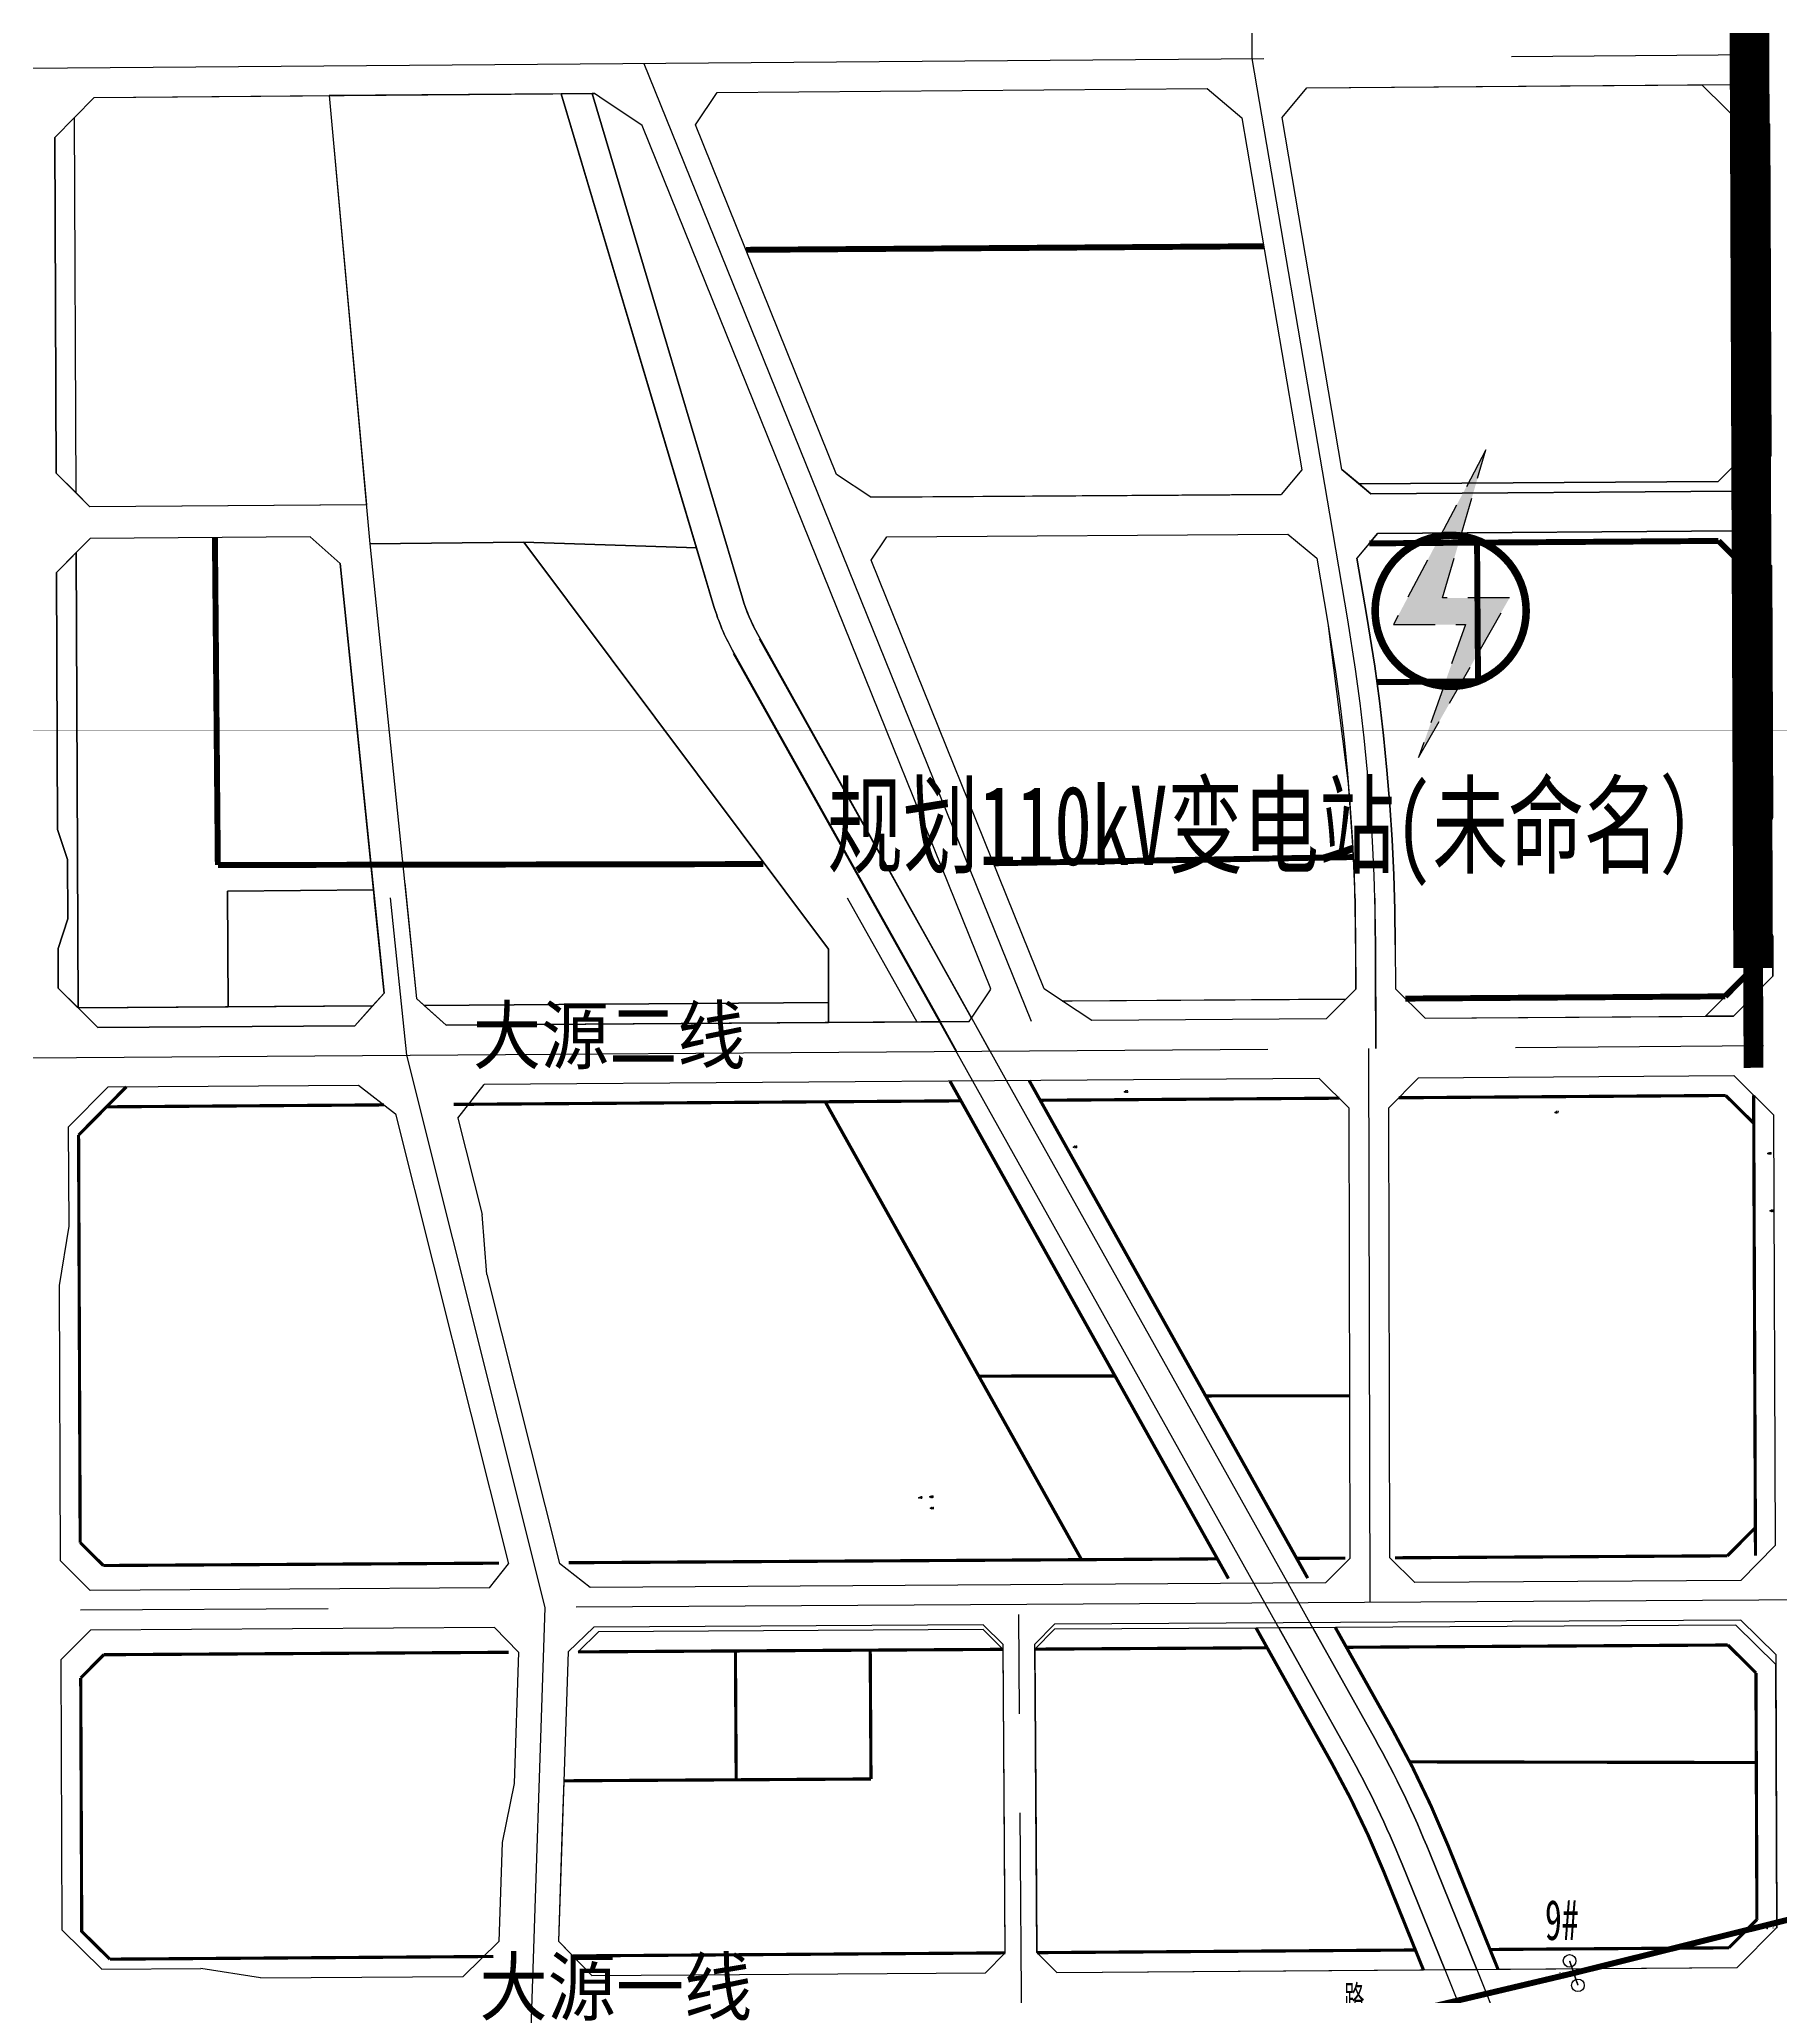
# Model space of a CAD drawing. Header units: inches. Extents: x 10610 to 28805, y 1423 to 10487.
# Drawn here: x 16483 to 17362, y 5409 to 6397 of the extents above; entities that cross this region are included whole.
import ezdxf

# ---------------------------------------------------------------- set-up
doc = ezdxf.new("R2010")
doc.units = ezdxf.units.IN
doc.header["$LTSCALE"] = 10
doc.header["$MEASUREMENT"] = 0
for name, pattern in [('CENTER', [2, 1.25, -0.25, 0.25, -0.25]), ('DASHED', [0.75, 0.5, -0.25]), ('DASHEDX2', [1.5, 1, -0.5]), ('HIDDENX2', [0.75, 0.5, -0.25])]:
    doc.linetypes.add(name, pattern=pattern)
for name, color, linetype in [('1名称', 7, 'Continuous'), ('1地块界线', 7, 'DASHEDX2'), ('1河流-岸线', 4, 'Continuous'), ('1道路中线', 7, 'CENTER'), ('1道路红线', 7, 'Continuous'), ('80m线', 7, 'DASHED'), ('B-C', 233, 'Continuous'), ('B-C2', 220, 'Continuous'), ('B-C53', 241, 'Continuous'), ('B-E1', 151, 'Continuous'), ('B-G12', 102, 'Continuous'), ('B-R2', 51, 'Continuous'), ('B-R21', 51, 'Continuous'), ('Error_Layer', 7, 'Continuous'), ('g规划电缆隧道', 1, 'Continuous'), ('ZDH', 1, 'Continuous'), ('粘贴', 7, 'Continuous'), ('锦能图框', 7, 'Continuous'), ('防护绿地', 5, 'Continuous')]:
    doc.layers.add(name, color=color, linetype=linetype)
doc.styles.add('GTF_XW', font='', dxfattribs={"width": 0.85})
doc.styles.add('HZ', font='rs.shx', dxfattribs={"width": 0.8, "bigfont": 'hztxt.shx'})
doc.styles.add('LY', font='simhei.ttf', dxfattribs={"height": 110})
doc.styles.get("Standard").update_dxf_attribs({"font": ''})
doc.styles.add('宋体', font='', dxfattribs={"width": 0.9})
doc.styles.get('GTF_XW').set_extended_font_data('SimSun')
doc.styles.get('Standard').set_extended_font_data('SimSun')
doc.styles.get('宋体').set_extended_font_data('SimSun')

# ---------------------------------------------------------------- blocks, each defined once
blk = doc.blocks.new('规划110')
at = {"linetype": 'HIDDENX2'}
blk.add_hatch(color=8, dxfattribs=at).paths.add_polyline_path([(4.227091767660255, 19.33197846131247), (-6.871658793535659, -1.657935183404391), (1.783887494735751, -1.657935183404391), (-3.841519912506243, -17.62183435089514), (7.066970484783582, 1.545551573154), (-0.9647208968597454, 1.545551573154)])
at = {"color": 8, "linetype": 'HIDDENX2'}
blk.add_lwpolyline([(4.227091767660255, 19.33197846131247), (-6.871658793535659, -1.657935183404391), (1.783887494735751, -1.657935183404391), (-3.841519912506243, -17.62183435089514), (7.066970484783582, 1.545551573154), (-0.9647208968597454, 1.545551573154)], close=True, dxfattribs=at)
at = {"color": 8, "const_width": 0.9071423109291816}
blk.add_lwpolyline([(6.421601556301908, -6.40732008564396, 102.191606915449), (6.165958904286995, -6.653695816494746, 0.009785539440899585)], format="xyb", close=True, dxfattribs=at)
blk = doc.blocks.new('275275')
at = {"const_width": 1}
blk.add_lwpolyline([(16382.71745382476, 6606.436627527411), (16399.03328044771, 6606.436627527411)], dxfattribs=at)
for centre in [(16382.71745382476, 6606.436627527411), (16399.03328044771, 6606.436627527411)]:
    blk.add_circle(centre, 3.987184048792175)
blk = doc.blocks.new('2742745745')
at = {"color": 8}
for p in [(17354.541, 5443.936, -3.664), (17354.541, 5443.936, -3.664), (17246.927, 5419.785, -5.437), (17246.927, 5419.785, -5.437), (17257.075, 5421.363, -5.133), (17257.075, 5421.363, -5.133)]:
    blk.add_point(p, dxfattribs=at)
for s, p in [('25', (17357.041, 5443.936)), ('Z9', (17259.575, 5421.363)), ('29', (17249.427, 5419.785))]:
    blk.add_text(s, height=2, dxfattribs=at).set_placement(p)

msp = doc.modelspace()

# ---------------------------------------------------------------- linework, layer by layer
at = {"const_width": 3, "elevation": 0.107}
msp.add_lwpolyline([(17988.233, 5596.725), (17790.58000000298, 5548.720000002189), (17676.087, 5521.525), (17480.969, 5477.111000000001), (17257.07500000001, 5421.363000000001), (17052.46400000006, 5372.95700000004), (16900.026, 5221.654), (16746.633, 5067.067), (16437.40100000006, 4758.197000000084), (16322.27599999797, 4641.811999994929), (16231.751, 4485.115), (16131.84399999799, 4531.609999994993), (15975.7, 4450.016), (15758.1649999965, 4415.894000005848), (15547.864, 4378.918999999998), (15337.136, 4342.613), (15124.992, 4305.480999999998), (14909.064, 4267.367), (14685.965, 4275.395)], dxfattribs=at)
at = {"layer": '1地块界线', "color": 8, "ltscale": 20, "const_width": 1.6, "flags": 128}
for points in [[(16526.93296286061, 5868.452906784974), (16502.86555951078, 5844.1196635336)], [(16942.3941336022, 5871.370111183547), (17082.88078753296, 5620.371829814138)], [(16982.34652363298, 5871.650641100996), (17122.85648903206, 5620.610710661586)], [(16516.97279641513, 5858.382723914837), (16656.90808913946, 5859.365294321412)], [(16947.96947623794, 5861.409012527814), (16692.05305882842, 5859.612068430243)], [(16879.47966475659, 5860.928104097903), (17008.77245570863, 5629.929162814776)], [(17138.73962214371, 5862.748525213822), (16987.92186626873, 5861.689542445262)], [(17168.73888282807, 5862.95908797256), (17333.67356113927, 5864.117196407778)], [(17347.84972518166, 5850.095928551751), (17333.67356113927, 5864.117196407778)], [(17347.79372290301, 5864.216404566437), (17348.71485761581, 5631.960486893065)], [(16503.68086779892, 5638.539001555657), (16502.86555951078, 5844.119663533598)], [(17025.66150663978, 5722.601762434355), (16956.94387423801, 5722.527886686091)], [(17144.11767759639, 5712.617159028577), (17071.40316517866, 5712.538986384575)], [(17334.55879624573, 5631.875948341893), (17348.65871343516, 5646.11674223323)], [(16515.3546804737, 5626.980670308708), (16503.68086779892, 5638.539001555657)], [(17077.30222970709, 5630.338672838976), (16750.02526978415, 5628.382979890375)], [(17166.82359211986, 5630.873621273044), (17334.55879624573, 5631.875948341893)], [(16714.87874873658, 5628.172956540742), (16515.3546804737, 5626.980670308708)], [(16515.56156532834, 5581.981103148511), (16503.95167312229, 5570.255214359545)], [(16719.82541473601, 5583.201712659272), (16515.56156532834, 5581.981103148511)], [(16969.23398631843, 5584.692091281929), (16754.82872176149, 5583.410880211864)], [(16834.57632366859, 5518.886263549663), (16834.18791327721, 5583.885103057518)], [(16902.57510961526, 5519.292600574485), (16902.18669922389, 5584.291440082339)], [(17102.40573992349, 5585.487879227209), (16985.23370933925, 5584.787700045523)], [(17334.76568504009, 5586.876381205174), (17142.3814414226, 5585.726760074655)], [(17348.94936278576, 5572.833015141354), (17334.76568504009, 5586.876381205175)], [(16503.95167312229, 5570.255214359547), (16504.4586893771, 5442.410644626215), (16518.63488898045, 5428.389251226384)], [(17348.94936278576, 5572.833015141355), (17349.44298011991, 5448.383360188595)], [(17174.33709785328, 5527.92671870206), (17349.12883916603, 5527.583847310731)], [(16902.57510961526, 5519.292600574483), (16747.64682709944, 5518.366803201759)], [(17335.33582587042, 5434.120406601824), (17349.44298011991, 5448.383360188594)], [(16752.1611101927, 5430.028009059944), (16970.30857778203, 5431.558847308122)], [(16986.30818384012, 5431.671123692441), (17177.17796789397, 5433.010542247604)], [(17214.8179630595, 5433.274678911198), (17335.33582587042, 5434.120406601822)], [(16518.63488898045, 5428.389251226384), (16712.15795367524, 5429.747289037286)]]:
    msp.add_lwpolyline(points, dxfattribs=at)
at = {"layer": '1地块界线', "color": 8, "ltscale": 20, "const_width": 1.6}
msp.add_lwpolyline([(17141.82403846299, 5630.724232660983), (17117.27793120619, 5630.577553686426)], dxfattribs=at)
at = {"layer": '1地块界线', "color": 8, "ltscale": 20, "const_width": 1.6, "flags": 128}
for points in [[(17096.82718209762, 5595.454722252048), (17134.86534310631, 5527.494437253445, -0.03161812095711173), (17161.21987163789, 5472.523464455167), (17181.20535628772, 5423.03855801163)], [(17136.80288359673, 5595.693603099496), (17165.4068077076, 5544.588849791131, -0.03161812095710967), (17193.67306369742, 5485.630345287278), (17218.84535145324, 5423.302694675224)]]:
    msp.add_lwpolyline(points, format="xyb", dxfattribs=at)
at = {"layer": '1河流-岸线', "color": 8, "lineweight": 5}
for p, q in [((16764.1897000736, 6309.309476591713), (16746.26094932009, 6369.451876357201)), ((16764.1897000736, 6309.309476591713), (16746.26094932009, 6369.451876357201)), ((16823.37919670292, 6110.756971895315), (16746.26094932009, 6369.451876357202)), ((16823.37919670292, 6110.756971895315), (16746.26094932009, 6369.451876357202)), ((16779.8420702524, 6309.309293595343), (16761.87617252471, 6369.576303725516)), ((16837.75407733762, 6115.042156458307), (16761.87617252472, 6369.57630372552)), ((16832.59255647563, 6088.964550148949), (16939.39281705098, 5898.146301758667))]:
    msp.add_line(p, q, dxfattribs=at)
at = {"layer": '1河流-岸线', "color": 8, "ltscale": 2}
for p, q in [((16823.37919670292, 6110.756971895315), (16746.26094932009, 6369.451876357202)), ((16837.75407733762, 6115.042156458307), (16761.87617252472, 6369.57630372552)), ((16832.59255647563, 6088.964550148949), (16939.39281705098, 5898.146301758667))]:
    msp.add_line(p, q, dxfattribs=at)
at = {"layer": '1河流-岸线', "color": 8, "lineweight": 5}
for points in [[(16819.23597430347, 6124.655505110737), (16819.23595750995, 6124.655561445254)], [(16819.23597430347, 6124.655505110737), (16819.23595750995, 6124.655561445254)], [(16834.92449338582, 6124.534059800289), (16834.92447659231, 6124.534116134791)], [(16834.92449338582, 6124.534059800289), (16834.92447659231, 6124.534116134791)]]:
    msp.add_lwpolyline(points, dxfattribs=at)
at = {"layer": '1河流-岸线', "color": 8}
for points in [[(16845.68184125031, 6096.290573906058), (16954.20554479392, 5901.453754131965)], [(16846.17629260864, 6094.46252669118), (16954.20554479392, 5901.453754131965)], [(16833.08709349381, 6087.136349889311), (16937.08309192358, 5901.333527024486)], [(16902.07342978211, 5963.882991923584), (16937.08309192358, 5901.333527024486)], [(16902.07342978211, 5963.882991923584), (16937.08309192358, 5901.333527024486)], [(16902.07342978211, 5963.882991923584), (16937.08309192358, 5901.333527024486)], [(16919.26317516118, 5963.882991923584), (16954.20554479392, 5901.453754131965)], [(16919.26317516118, 5963.882991923584), (16954.20554479392, 5901.453754131965)], [(16919.26317516118, 5963.882991923584), (16954.20554479392, 5901.453754131965)], [(16953.80910218242, 5871.450262588532), (17095.69705598916, 5617.948370728639)], [(16970.93155505276, 5871.570489696011), (17112.82949948878, 5618.050748234685)]]:
    msp.add_lwpolyline(points, dxfattribs=at)
at = {"layer": '1河流-岸线', "color": 8, "linetype": 'DASHEDX2', "ltscale": 6}
for points in [[(16937.08309192358, 5901.333527024488), (16945.44610395589, 5886.391882473568)], [(16937.08309192358, 5901.333527024488), (16953.80910218242, 5871.450262588532)], [(16937.08309192358, 5901.333527024488), (16953.80910218242, 5871.450262588532)], [(16939.39281705098, 5898.146301758667), (16945.73927850737, 5886.393941002292)], [(16954.20554479392, 5901.453754131965), (16962.56855771476, 5886.512107993568)], [(16954.20554479392, 5901.453754131965), (16962.56855771476, 5886.512107993568)], [(16954.20554479392, 5901.453754131965), (16970.93155505276, 5871.570489696011)], [(16954.20554479392, 5901.453754131965), (16970.93155505276, 5871.570489696011)], [(17095.69705598916, 5617.948370728636), (17106.8541716409, 5598.014684678956)], [(17112.82949948878, 5618.050748234686), (17123.98661514052, 5598.117062185005)], [(17191.95964062072, 5423.1140256298), (17204.04181473579, 5393.198050801345)], [(17208.09106712024, 5423.227227057055), (17220.17324178381, 5393.311250870459)]]:
    msp.add_lwpolyline(points, dxfattribs=at)
at = {"layer": '1河流-岸线', "color": 8}
for points in [[(17106.8541716409, 5598.014684678958), (17143.59147584954, 5532.378555121355, -0.03161812095711134), (17170.49221222633, 5476.268287550055), (17191.95964062072, 5423.1140256298)], [(17123.98661514052, 5598.117062185006), (17156.68067496438, 5539.704731923221, -0.03161812095711039), (17184.40072310898, 5481.885522192389), (17208.09106712024, 5423.227227057054)]]:
    msp.add_lwpolyline(points, format="xyb", dxfattribs=at)
at = {"layer": '1河流-岸线', "color": 8, "lineweight": 5}
for radius in [92.50000000000175, 107.5000000000017]:
    msp.add_arc((16926.39909730138, 6141.467720513462), radius, 196.5995823918143, 209.2355764310235, dxfattribs=at)
at = {"layer": '1河流-岸线', "color": 8, "ltscale": 2}
for radius in [92.50000000000175, 107.5000000000017]:
    msp.add_arc((16926.39909730138, 6141.467720513462), radius, 196.599582391797, 209.2355764309278, dxfattribs=at)
at = {"layer": '1道路中线', "color": 8, "ltscale": 50}
for p, q in [((16660.08940104355, 5963.882991923585), (16668.22318925943, 5884.445358362899)), ((17378.80361529166, 5609.639938230609), (16478.81663021847, 5604.26192995001))]:
    msp.add_line(p, q, dxfattribs=at)
at = {"layer": '1道路中线', "color": 8, "linetype": 'CENTER', "ltscale": 20}
msp.add_line((16979.56707926635, 5252.245816686973), (16977.07596097728, 5607.239353902967), dxfattribs=at)
at = {"layer": '1道路中线', "color": 8, "ltscale": 50}
for points in [[(17093.6053690398, 6886.05978264728), (17094.71909104659, 6387.22900319994), (17133.77052120493, 6157.49390005989), (17142.85875687894, 6104.02884765426), (17142.85875687894, 6104.028847654259), (17146.75256372933, 6079.243971312508), (17149.09395113844, 6061.948665816442), (17151.13313724193, 6044.615131634486), (17152.86950088396, 6027.248648729062), (17154.30251315135, 6009.854507099098), (17155.43173753467, 5992.438005168634), (17156.25683006124, 5975.004448172876), (17156.77753939989, 5957.559146542168), (17156.9937069375, 5940.1074142844), (17157.18482945377, 5887.87860854307)], [(15461.69036879341, 6374.21667444829), (16475.73106610305, 6382.29677171856), (17375.71082546957, 6389.46800657752), (17980.00693582439, 6393.68486250914), (18010.23157245457, 6393.89577390849), (18375.68035657058, 6396.445922497223)], [(16788.04756164917, 6384.785377619502), (16788.04756164917, 6384.785377619502), (16788.04756164917, 6384.785377619502), (16799.1625932564, 6357.249610057346), (16983.30194294705, 5901.65805755826), (16983.30194294705, 5901.65805755826), (16983.30194294705, 5901.65805755826), (16983.30194294705, 5901.65805755826)], [(17157.1848427609, 5887.87860863651), (17156.90777782851, 5963.593938022113)], [(17157.1848427609, 5887.87860863651), (17156.90777782851, 5963.593938022113)], [(17157.1848427609, 5887.87860863651), (17156.90777782851, 5963.593938022113)], [(17157.1848427609, 5887.87860863651), (17156.90777782851, 5963.593938022113)], [(17157.1848427609, 5887.87860863651), (17156.90777782851, 5963.593938022113)], [(15274.26663665703, 5874.65767525655), (16477.71077174975, 5883.10767307642), (17377.69400033168, 5889.42691640286)], [(16353.62162063399, 5882.236379573197), (16477.71077174975, 5883.10767307642), (17377.69400033168, 5889.42691640286)], [(16353.62162063399, 5882.236379573197), (16477.71077174975, 5883.10767307642), (17377.69400033168, 5889.42691640286)], [(16353.62162063399, 5882.236379573197), (16477.71077174975, 5883.10767307642), (17377.69400033168, 5889.42691640286)], [(16353.62162063399, 5882.236379573197), (16477.71077174975, 5883.10767307642), (17377.69400033168, 5889.42691640286)], [(16399.78104603098, 5882.560488547263), (16477.71077174975, 5883.10767307642), (17377.69400033168, 5889.42691640286)], [(17154.38049455615, 5608.298863946546), (17153.67627528227, 5887.853973186737)], [(16668.22318925943, 5884.445358362899), (16738.08509246727, 5605.811227839867)], [(16738.08509246727, 5605.811227839867), (16716.66083697428, 4969.747908921116), (16699.51538339211, 4460.717659845803)]]:
    msp.add_lwpolyline(points, dxfattribs=at)
at = {"layer": '1道路红线', "color": 8}
for p, q in [((16825.02, 6370.079), (17072.1362870589, 6372.048561024641)), ((17072.1362870589, 6372.048561024641), (17089.64950307521, 6357.38027301098)), ((17109.90895909408, 6357.541681011131), (17122.39471910571, 6372.449073025015)), ((17122.39471910571, 6372.449073025015), (17335.77148730443, 6374.149297026597)), ((17355.85007932313, 6354.308785008121), (17335.77148730443, 6374.149297026597)), ((16490.86947051755, 6347.416497001701), (16510.78955884286, 6367.575560851046)), ((16510.78955884286, 6367.575560851046), (16763.148, 6369.586)), ((17089.64950307521, 6357.38027301098), (17119.84649510333, 6179.734320845535)), ((17140.1092791222, 6179.876528845667), (17109.90895909408, 6357.541681011131)), ((17356.51542332375, 6186.558512851891), (17355.85007932313, 6354.308785008121)), ((16491.54147051818, 6177.985072843905), (16490.86947051755, 6347.416497001701)), ((17339.08527930751, 6168.935728835477), (17356.51542332375, 6186.558512851891)), ((16508.60842488108, 6161.104529214253), (16491.54147051818, 6177.985072843905)), ((17119.84649510333, 6179.734320845535), (17109.44163109364, 6167.323312833976)), ((17140.1092791222, 6179.876528845667), (17154.7037111358, 6167.641136834271)), ((17154.7037111358, 6167.641136834271), (17339.08527930751, 6168.935728835477)), ((16647.83720242356, 6162.082077929865), (16508.60842488108, 6161.104529214253)), ((16491.73974251836, 6127.985328797338), (16508.67200315035, 6145.104581238396)), ((16619.76414742511, 6145.884577909103), (16508.67200315035, 6145.104581238396)), ((16619.76414742511, 6145.884577909103), (16634.79144418345, 6132.412841070625)), ((17112.83734309681, 6147.346608815371), (17127.4317751104, 6135.111216803976)), ((17158.09942313896, 6147.664432815667), (17147.69443112927, 6135.253424804108)), ((17339.16451130759, 6148.93585681685), (17158.09942313896, 6147.664432815667)), ((17356.73353532395, 6131.558832800667), (17339.16451130759, 6148.93585681685)), ((17127.4317751104, 6135.111216803976), (17133.00015911558, 6102.353072773469)), ((17152.71727913394, 6105.70462477659), (17147.69443112927, 6135.253424804108)), ((16492.25443051884, 5998.21214467648), (16491.73974251836, 6127.985328797338)), ((16634.79144418345, 6132.412841070625), (16656.97189869576, 5915.790183706982)), ((17357.23836732442, 6004.285616682135), (17356.73353532395, 6131.558832800667)), ((16497.31388652355, 5983.232048662529), (16492.25443051884, 5998.21214467648)), ((17352.29782331982, 5989.265968668147), (17357.23836732442, 6004.285616682135)), ((17352.41686331993, 5959.266224640207), (17352.29782331982, 5989.265968668147)), ((16497.43279852366, 5953.232304634588), (16497.31388652355, 5983.232048662529)), ((17352.41686331993, 5959.266224640207), (17352.39854383102, 5963.882991923585)), ((17352.41686331993, 5959.266224640207), (17357.47631932464, 5944.286128626256)), ((17352.41686331993, 5959.266224640207), (17357.47631932464, 5944.286128626256)), ((16492.49238251906, 5938.212656620599), (16497.43279852366, 5953.232304634588)), ((16492.49238251906, 5938.212656620599), (16497.43279852366, 5953.232304634588)), ((16492.57161451914, 5918.212784601974), (16492.49238251906, 5938.212656620599)), ((16492.57161451914, 5918.212784601974), (16492.49238251906, 5938.212656620599)), ((17146.99375912861, 5940.07083262233), (17147.07529512869, 5917.808304601596)), ((17146.99375912861, 5940.07083262233), (17147.07529512869, 5917.808304601596)), ((17166.99363114724, 5940.144048622398), (17167.07491114732, 5917.948720601727)), ((17166.99363114724, 5940.144048622398), (17167.07491114732, 5917.948720601727)), ((17357.55555132472, 5924.286256607629), (17357.47631932464, 5944.286128626256)), ((17357.55555132472, 5924.286256607629), (17357.47631932464, 5944.286128626256)), ((16512.65046253784, 5898.353328583478), (16492.57161451914, 5918.212784601974)), ((16512.65046253784, 5898.353328583478), (16492.57161451914, 5918.212784601974)), ((17147.07529512869, 5917.808304601596), (17132.13052711477, 5902.703024587528)), ((17147.07529512869, 5917.808304601596), (17132.13052711477, 5902.703024587528)), ((17167.07491114732, 5917.948720601727), (17182.12937516134, 5903.054128587857)), ((17167.07491114732, 5917.948720601727), (17182.12937516134, 5903.054128587857)), ((17337.63542330616, 5904.145968588873), (17357.55555132472, 5924.286256607629)), ((17337.63542330616, 5904.145968588873), (17357.55555132472, 5924.286256607629)), ((16656.97189869576, 5915.790183706982), (16642.15523835466, 5899.262660016246)), ((16673.33522064825, 5913.058846134682), (16688.257202474, 5899.586739583813)), ((16642.15523835466, 5899.262660016246), (16512.65046253784, 5898.353328583478)), ((16734.12841815837, 5899.908459391901), (16688.36252395865, 5899.587109342208)), ((16952.12506813041, 5901.4391017444), (16734.12842979203, 5899.908420772413)), ((17132.13052711477, 5902.703024587528), (17014.008, 5901.874)), ((17182.12937516134, 5903.054128587857), (17337.63542330616, 5904.145968588873)), ((17182.12937516134, 5903.054128587857), (17337.63542330616, 5904.145968588873))]:
    msp.add_line(p, q, dxfattribs=at)
at = {"layer": '1道路红线', "color": 1}
msp.add_line((17358.91299970217, 5582.020623187397), (17359.45929532649, 5444.289840160598), dxfattribs=at)
at = {"layer": '1道路红线', "color": 8}
for points in [[(16902.43, 6165.87), (17109.44163109364, 6167.323312833976)], [(16910.48321999019, 6145.925839866931), (17112.83734309681, 6147.346608815371)], [(17166.99363114724, 5940.144048622398), (17166.77526314704, 5957.770288638814), (17166.24943914655, 5975.390000655225), (17165.41603114577, 5992.997936671622), (17164.27555114471, 6010.588592688006), (17162.82825514336, 6028.156592704367), (17161.07452714173, 6045.696816720701), (17159.01487913981, 6063.203632737008), (17156.65007913761, 6080.671920753275), (17152.71727913394, 6105.70462477659)], [(17133.00015911558, 6102.353072773469), (17136.85500711917, 6077.815984750616), (17139.17295912133, 6060.693680734668), (17141.19177512321, 6043.533488718687), (17142.91081512481, 6026.340656702676), (17144.32943912613, 6009.120432686639), (17145.44739112717, 5991.87806467058), (17146.26428712793, 5974.618928654505), (17146.77974312842, 5957.348016638422), (17146.99375912861, 5940.07083262233)], [(16656.97189869576, 5915.790183706982), (16651.63417531164, 5967.920396958356)], [(16667.3727429558, 5971.290644833533), (16673.33522064825, 5913.058846134682)], [(16497.39058167918, 5963.882991923585), (16497.43279852366, 5953.232304634595)], [(16497.39058167918, 5963.882991923585), (16497.43279852366, 5953.232304634595)], [(16656.97189869576, 5915.790183706982), (16652.04757379826, 5963.882991923585)], [(16656.97189869576, 5915.790183706982), (16652.04757379826, 5963.882991923585)], [(16668.13122828883, 5963.882991923585), (16673.33522064825, 5913.058846134682)], [(16668.13122828883, 5963.882991923585), (16673.33522064825, 5913.058846134682)], [(17146.58470466023, 5963.882991923585), (17146.77974312842, 5957.348016638422), (17146.99375912861, 5940.07083262233)], [(17146.58470466023, 5963.882991923585), (17146.77974312842, 5957.348016638422), (17146.99375912861, 5940.07083262233)], [(17147.07525417895, 5917.808294106381), (17146.90784478014, 5963.557345289883)], [(17147.07525417895, 5917.808294106381), (17146.90784478014, 5963.557345289883)], [(17352.41686331993, 5959.266224640207), (17352.39854383102, 5963.882991923585)], [(17352.41686331993, 5959.266224640207), (17352.39854383102, 5963.882991923585)], [(17352.41686331993, 5959.266224640207), (17352.39854383102, 5963.882991923585)], [(17352.41686331993, 5959.266224640207), (17352.39854383102, 5963.882991923585)], [(17352.41686331993, 5959.266224640207), (17357.47631932464, 5944.286128626256)], [(17352.41686331993, 5959.266224640207), (17357.47631932464, 5944.286128626256)], [(17352.41686331993, 5959.266224640207), (17357.47631932464, 5944.286128626256)], [(17352.41686331993, 5959.266224640207), (17357.47631932464, 5944.286128626256)], [(16492.49238251906, 5938.212656620599), (16497.43279852366, 5953.232304634588)], [(16492.49238251906, 5938.212656620599), (16497.43279852366, 5953.232304634588)], [(16492.49238251906, 5938.212656620599), (16497.43279852366, 5953.232304634588)], [(16492.57161451914, 5918.212784601974), (16492.49238251906, 5938.212656620599)], [(16492.57161451914, 5918.212784601974), (16492.49238251906, 5938.212656620599)], [(16492.57161451914, 5918.212784601974), (16492.49238251906, 5938.212656620599)], [(17146.99375912861, 5940.07083262233), (17147.07529512869, 5917.808304601596)], [(17166.99363114724, 5940.144048622398), (17167.07491114732, 5917.948720601727)], [(17357.55555132472, 5924.286256607629), (17357.47631932464, 5944.286128626256)], [(17357.55555132472, 5924.286256607629), (17357.47631932464, 5944.286128626256)], [(17357.55555132472, 5924.286256607629), (17357.47631932464, 5944.286128626256)], [(17357.55555132472, 5924.286256607629), (17357.47631932464, 5944.286128626256)], [(16512.65046253784, 5898.353328583478), (16492.57161451914, 5918.212784601974)], [(16512.65046253784, 5898.353328583478), (16492.57161451914, 5918.212784601974)], [(16512.65046253784, 5898.353328583478), (16492.57161451914, 5918.212784601974)], [(17147.07525417895, 5917.808294106382), (17132.13051303569, 5902.70307304917)], [(17147.07525417895, 5917.808294106382), (17132.13051303569, 5902.70307304917)], [(17147.07529512869, 5917.808304601596), (17132.13052711477, 5902.703024587528)], [(17182.12939363132, 5903.054128717538), (17167.07487424931, 5917.948712795688)], [(17182.12939363132, 5903.054128717538), (17167.07487424931, 5917.948712795688)], [(17167.07491114732, 5917.948720601727), (17182.12937516134, 5903.054128587857)], [(17337.63542330616, 5904.145968588873), (17357.55555132472, 5924.286256607629)], [(17337.63542330616, 5904.145968588873), (17357.55555132472, 5924.286256607629)], [(17337.63542330616, 5904.145968588873), (17357.55555132472, 5924.286256607629)], [(17337.63542330616, 5904.145968588873), (17357.55555132472, 5924.286256607629)], [(16673.33522064825, 5913.058846134682), (16688.25760887539, 5899.586372669892)], [(16673.33522064825, 5913.058846134682), (16688.25760887539, 5899.586372669892)], [(16673.33522064825, 5913.058846134682), (16688.25760887539, 5899.586372669892)], [(16642.15523835466, 5899.262660016246), (16512.65046253784, 5898.353328583478)], [(16642.15523835466, 5899.262660016246), (16512.65046253784, 5898.353328583478)], [(16642.15523835466, 5899.262660016246), (16512.65046253784, 5898.353328583478)], [(17182.12937516134, 5903.054128587857), (17337.63542330616, 5904.145968588873)], [(17182.12939363132, 5903.054128717538), (17337.63542330616, 5904.145968588873)], [(17182.12939363132, 5903.054128717538), (17337.63542330616, 5904.145968588873)], [(17182.12939363132, 5903.054128717538), (17337.63542330616, 5904.145968588873)], [(16517.76933655157, 5868.388563417031), (16497.8491465441, 5848.248292051035)], [(16517.76933655157, 5868.388563417031), (16644.11371659733, 5869.275703797796), (16662.76137522243, 5854.831389929177), (16719.67383462964, 5627.844249374491)], [(16694.24363518745, 5852.623237540801), (16707.48717068858, 5869.720687185046)], [(17128.71457640267, 5872.678379810219), (16707.48717068858, 5869.720687185046)], [(17143.75199259503, 5857.783748887548), (17128.71457640267, 5872.678379810219)], [(17178.71354679043, 5873.029372773006), (17163.75170250099, 5857.92409868025)], [(17178.71354679043, 5873.029372773007), (17337.75435612704, 5874.146096707127)], [(17357.83318315693, 5854.286682913389), (17337.75435612704, 5874.146096707127)], [(17144.3239342801, 5630.739096493292), (17143.75199259503, 5857.78374888755)], [(17164.32369667895, 5630.858608096875), (17163.75170250099, 5857.924098680248)], [(16498.04743899747, 5798.24868525155), (16497.8491465441, 5848.248292051034)], [(16694.24363518745, 5852.623237540804), (16706.40372979912, 5804.124453029894)], [(17357.83318315693, 5854.286682913391), (17358.69486914867, 5637.020231028117)], [(16493.16645378954, 5768.229091926523), (16498.04743899747, 5798.24868525155)], [(16708.84990811503, 5773.809172862184), (16706.40372979912, 5804.124453029894)], [(16493.71722613827, 5629.351386771701), (16493.16645378954, 5768.229091926523)], [(16708.84990811503, 5773.809172862187), (16745.40911792625, 5627.998034450233)], [(17131.85564574397, 5618.164441847822), (17144.3239342801, 5630.73909649329)], [(17176.85496179969, 5618.433342063473), (17164.32369667896, 5630.858608096875)], [(17341.26458662645, 5619.415796630474), (17358.69486914867, 5637.020231028115)], [(16508.77644606839, 5614.441137899095), (16493.71722613827, 5629.3513867717)], [(16710.21408145412, 5615.64485894073), (16719.67383462964, 5627.84424937449)], [(16760.9489184076, 5615.948032628544), (16745.40911792625, 5627.998034450237)], [(16710.21408145412, 5615.644858940729), (16508.77644606839, 5614.441137899095)], [(17131.85564574397, 5618.164441847822), (16760.94891840759, 5615.948032628547)], [(17341.26458662645, 5619.415796630475), (17176.85496179969, 5618.433342063473)], [(16508.85576320991, 5594.441254789785), (16493.9155187518, 5579.3517395827)], [(16712.73880939305, 5595.65958875331), (16508.85576320991, 5594.441254789784)], [(16712.73880939305, 5595.65958875331), (16724.81779256575, 5583.24136775909)], [(16762.75757623613, 5595.958483455932), (16749.83700575197, 5583.390873849646)], [(16959.14644993815, 5597.132034858902), (16762.75757623614, 5595.958483455934)], [(16959.14644993815, 5597.132034858904), (16969.21644329686, 5587.192036511511)], [(16995.14581588446, 5597.347154512149), (16985.21616631767, 5587.287645275102)], [(17341.34390065703, 5599.415913502574), (16995.14581588446, 5597.34715451215)], [(17341.34390065703, 5599.415913502574), (17358.91299970216, 5582.020623187399)], [(16724.81779256575, 5583.24136775909), (16722.58791088221, 5517.038556422302)], [(16749.83700575197, 5583.390873849649), (16744.92177495802, 5437.46290855473)], [(16970.30857778203, 5431.558847308119), (16969.21644329685, 5587.192036511514)], [(16986.30818384012, 5431.671123692439), (16985.21616631767, 5587.287645275103)], [(16493.9155187518, 5579.3517395827), (16494.45540152805, 5443.219849172166)], [(16722.58791088221, 5517.038556422302), (16716.58083998835, 5487.223877163988)], [(16716.58083998835, 5487.223877163988), (16714.89766536542, 5437.252215962974)], [(16514.53422608199, 5423.36035193277), (16494.45540152805, 5443.219849172164)], [(16714.89766536542, 5437.252215962975), (16696.80898512138, 5419.639332247271)], [(16744.92177495802, 5437.462908554733), (16761.83223296601, 5420.095629429729)], [(16514.53422608199, 5423.36035193277), (16564.53299501339, 5423.711215633769)], [(16594.56734274245, 5418.921856961201), (16564.53299501347, 5423.711215633757)], [(16970.30857778204, 5431.558847308122), (16960.3789958917, 5421.488920775702)], [(16986.30818384012, 5431.671123692441), (16996.37810952236, 5421.741542640421)], [(16594.56734274234, 5418.921856961219), (16696.80898512138, 5419.639332247271)], [(16761.83223296601, 5420.095629429729), (16960.3789958917, 5421.488920775702)]]:
    msp.add_lwpolyline(points, dxfattribs=at)
at = {"layer": '1道路红线', "color": 1}
for points in [[(17339.53906435619, 5424.14962274336), (17359.4592524058, 5444.28980924494)], [(16996.37810952236, 5421.741542640422), (17339.53909786243, 5424.14965661964)]]:
    msp.add_lwpolyline(points, dxfattribs=at)
at = {"layer": '80m线', "color": 8, "ltscale": 150, "const_width": 3, "flags": 128}
for points in [[(16839.49637816596, 6290.724001118185), (17100.67021986815, 6292.54647345886)], [(16571.64933980592, 6145.546755734551), (16573.11515259791, 5980.364736094381)], [(17330.06401133166, 6143.87183059557), (17153.88265587798, 6142.634699759636)], [(17157.73460892586, 6072.660723744734), (17208.77278712376, 6073.018661826144), (17208.28132162589, 6143.016936531056)], [(17346.75007923788, 6127.368113458412), (17330.06401133166, 6143.871830595571)], [(17347.5393704407, 5928.379876295749), (17346.75007923788, 6127.368113458412)], [(17145.97296193443, 5984.380095040202), (16964.4182448906, 5981.25)], [(16848.32644729812, 5980.849756010394), (16573.11515259791, 5980.364736094381)], [(17333.43211226625, 5914.116702759738), (17347.5393704407, 5928.37987629575)], [(17172.09299066218, 5912.983907548248), (17333.43211226625, 5914.116702759738)]]:
    msp.add_lwpolyline(points, dxfattribs=at)
at = {"layer": 'B-C', "color": 8}
msp.add_lwpolyline([(16969.91070514022, 5488.257165128065), (16969.23398631843, 5584.692091281931), (16902.18669922389, 5584.291440082339), (16902.57510961526, 5519.292600574485), (16747.64682709944, 5518.366803201759), (16746.69904849045, 5490.228266120305), (16744.92177495803, 5437.462908554727), (16752.16111019271, 5430.028009059946), (16970.30857778204, 5431.558847308123)], close=True, dxfattribs=at)
for points in [[(17161.21987163792, 5472.523464455107, 0.03161812095714515), (17134.86534310631, 5527.494437253445), (17102.40573992349, 5585.487879227209), (16985.23370933925, 5584.787700045524), (16985.91209065264, 5488.115862709841), (16986.30818384011, 5431.671123692441), (17177.17796789397, 5433.010542247603)], [(17349.12883916603, 5527.583847310731), (17174.33709785328, 5527.92671870206, -0.02247830296203559), (17193.67306369742, 5485.630345287278), (17214.8179630595, 5433.274678911198), (17335.33582587043, 5434.120406601823), (17349.44298011991, 5448.383360188596)]]:
    msp.add_lwpolyline(points, format="xyb", close=True, dxfattribs=at)
at = {"layer": 'B-C2', "color": 8}
msp.add_lwpolyline([(17122.39471910569, 6372.449101159378), (17321.65795129129, 6374.036813160856), (17345.86671931382, 6350.115277138568), (17346.49903931441, 6190.651980990064), (17329.90191929897, 6173.871436974427), (17148.7890871303, 6172.599756973243), (17140.10927912219, 6179.876556980031), (17109.90895909407, 6357.541709145487)], close=True, dxfattribs=at)
at = {"layer": 'B-C53', "color": 8}
msp.add_lwpolyline([(17348.94936278576, 5572.833015141357), (17334.76568504009, 5586.876381205176), (17142.3814414226, 5585.726760074655), (17165.4068077076, 5544.588849791131, -0.009133326741547734), (17174.33709785328, 5527.92671870206), (17349.12883916603, 5527.583847310731)], format="xyb", close=True, dxfattribs=at)
at = {"layer": 'B-E1', "color": 8}
for points in [[(16761.87617252472, 6369.57630372552), (16746.2610708852, 6369.451468564308), (16814.52755622826, 6140.45), (16823.3791967029, 6110.756971895378, 0.05519086057085838), (16832.59255648536, 6088.964550131728), (16937.60690489448, 5901.337161290718), (16952.12506813041, 5901.4391017444), (16953.26527390321, 5903.141858979947), (16845.49666130127, 6096.623034660526, -0.05519086057167791), (16837.75406655378, 6115.042192632942)], [(17156.68067496438, 5539.704731923221), (17125.38125459699, 5595.625351428796), (17108.24881109737, 5595.522973922747), (17143.59147584954, 5532.378555121355, -0.03161812095711134), (17170.49221222633, 5476.268287550055), (17191.95964062072, 5423.1140256298), (17208.09106712023, 5423.227227057055), (17184.40072310898, 5481.885522192387, 0.0316181209571112)]]:
    msp.add_lwpolyline(points, format="xyb", close=True, dxfattribs=at)
at = {"layer": 'B-G12', "color": 8}
for points in [[(17321.65795129129, 6374.036813160856), (17335.77148730443, 6374.14932516095), (17355.85007932312, 6354.308813142474), (17356.51542332374, 6186.558540986254), (17339.08527930752, 6168.935756969833), (17154.70371113579, 6167.641164968634), (17148.7890871303, 6172.599756973243), (17329.90191929897, 6173.871436974427), (17346.49903931441, 6190.651980990064), (17345.86671931382, 6350.115277138568)], [(16814.52755622826, 6140.45), (16746.2610708852, 6369.451468564308), (16629.25104701381, 6368.519296326546), (16649.84985821223, 6142.425724852937), (16727.45799325045, 6143.251580889048)], [(16500.82957143926, 6357.496086366343), (16490.86947051755, 6347.416497001702), (16491.54147051818, 6177.985072843903), (16501.58093284039, 6168.05526473961)], [(17339.16451130759, 6148.935884951206), (17356.73353532395, 6131.558860935023), (17357.23836732442, 6004.285644816497), (17352.29782331981, 5989.265996802511), (17352.41686331994, 5959.266124774571), (17357.47631932465, 5944.286156760616), (17357.55555132472, 5924.286284741989), (17337.63542330616, 5904.145996723237), (17323.47196729296, 5904.046540723139), (17347.53929531538, 5928.379724745799), (17347.39708731526, 5964.216012779172), (17347.15913531503, 6024.215884835052), (17346.75004731466, 6127.368140931125), (17330.06409529912, 6143.871820946486), (17153.88271913504, 6142.634700945346), (17158.09942313896, 6147.664460950022)], [(16492.57161451913, 5918.212784601972), (16502.61101279939, 5908.28308204069), (16501.69988242493, 6138.055463737661), (16491.73974251837, 6127.985328797339), (16492.25443051884, 5998.212144676487), (16497.31388652355, 5983.232048662527), (16497.43279852366, 5953.232304634595), (16492.49238251906, 5938.2126566206)], [(16651.17708958243, 5909.326254407189), (16502.61101279939, 5908.283082040688), (16512.65046253784, 5898.353328583478), (16642.15523835466, 5899.262660016246)], [(16881.1426291927, 5910.940939336399), (16677.26665151173, 5909.509407721692), (16688.25760887539, 5899.586372669894), (16734.12841815837, 5899.908459391901), (16881.2128429708, 5900.941228182928)], [(16999.229, 5911.77), (17004.07341968367, 5911.804010800005), (17141.0940246436, 5912.765979559147), (17142.094, 5912.773), (17132.13052711477, 5902.703024587528), (17014.008, 5901.874)], [(16959.16399292166, 5594.632095054542), (16765.17330668865, 5593.472874383331), (16754.82872176149, 5583.410880211865), (16969.23398631844, 5584.692091281931)], [(17096.82718209762, 5595.454722252049), (16995.16335886797, 5594.847214707789), (16985.23370930118, 5584.787705470745), (17102.40573992349, 5585.487879227208)], [(17358.93283153844, 5577.020666721211), (17338.85387834831, 5596.90098936274), (17136.80288359674, 5595.693603099495), (17142.3814414226, 5585.726760074655), (17334.76568504009, 5586.876381205175), (17348.94936278576, 5572.833015141354), (17349.44298011991, 5448.383360188598), (17335.33582587042, 5434.120406601823), (17214.8179630595, 5433.274678911199), (17218.84535145324, 5423.302694675223), (17339.53909786243, 5424.14965661964), (17359.45929527719, 5444.289852589798)], [(17177.17796789397, 5433.010542247604), (16986.30818384012, 5431.67112369244), (16996.37810952237, 5421.741542640422), (17181.20535628772, 5423.03855801163)], [(16970.30857778204, 5431.558847308122), (16752.1611101927, 5430.028009059945), (16761.83223296601, 5420.095629429729), (16960.3789958917, 5421.488920775702)]]:
    msp.add_lwpolyline(points, close=True, dxfattribs=at)
for points in [[(16787.57131299824, 6352.570697579346), (16787.197, 6353.497999999999), (16765.80619458759, 6367.807754146739), (16763.148, 6369.585999999999), (16761.87630215138, 6369.575868889946), (16834.92447659229, 6124.534116134784), (16837.75406655397, 6115.042192632284, 0.05415925929966371), (16845.49666130127, 6096.623034660526), (16953.26527390321, 5903.141858979947), (16962.51760654574, 5916.959081036411), (16963.074, 5917.790000000001), (16962.69968700176, 5918.717302420653)], [(16832.59255647557, 6088.964550149056, -0.05519086052327055), (16823.37919670301, 6110.756971895001), (16819.23597430356, 6124.655505110763), (16814.52755622825, 6140.450000000001), (16727.47515478585, 6143.251028693448), (16727.43345422409, 6143.250585337541), (16881.1426291927, 5937.942318800016), (16881.14262919271, 5910.940939336318), (16881.21284297079, 5900.941228182927), (16937.60688050823, 5901.337204861241)], [(17170.49221222633, 5476.268287550055, 0.03161812095711134), (17143.59147584954, 5532.378555121355), (17108.24881109737, 5595.522973922747), (17096.82718209762, 5595.454722252048), (17134.86534310631, 5527.494437253445, -0.03161812095714515), (17161.21987163792, 5472.523464455107), (17181.20535628772, 5423.038558011631), (17191.95964062072, 5423.114025629799)], [(17193.67306369742, 5485.630345287278, 0.03161812095710967), (17165.4068077076, 5544.588849791131), (17136.80288359673, 5595.693603099495), (17125.38125459699, 5595.625351428796), (17156.68067496438, 5539.704731923221, -0.0316181209571112), (17184.40072310898, 5481.885522192387), (17208.09106712023, 5423.227227057054), (17218.84535145324, 5423.302694675223)]]:
    msp.add_lwpolyline(points, format="xyb", close=True, dxfattribs=at)
at = {"layer": 'B-R2', "color": 8}
msp.add_lwpolyline([(16648.05881147134, 6162.084358863855), (16508.60842488108, 6161.104529214253), (16501.58093284039, 6168.055264739614), (16500.8295146802, 6357.496028926374), (16510.78955884286, 6367.575560851046), (16629.25104701381, 6368.519296326546)], close=True, dxfattribs=at)
at = {"layer": 'B-R21', "color": 8}
for points in [[(16902.43, 6165.87), (16885.251, 6177.373), (16814.071, 6353.712), (16825.02, 6370.079), (17072.1362870589, 6372.048561024641), (17089.64950307521, 6357.38027301098), (17119.84649510333, 6179.734320845535), (17109.442, 6167.323), (16908.69664191781, 6165.913985038097)], [(16651.63417531164, 5967.920396958356), (16634.79144418345, 6132.412841070625), (16619.76414742511, 6145.884577909104), (16508.67200315035, 6145.104581238396), (16501.69988242493, 6138.055463737655), (16502.61117305807, 5908.283083165963), (16578.34707658972, 5908.81487079492), (16577.93764790504, 5967.124710432082)], [(16881.14262919271, 5910.940939336399), (16881.14262919271, 5937.942318800015), (16727.43345422409, 6143.250585337541), (16649.84985821223, 6142.425724852937), (16673.33522064825, 5913.058846134682), (16677.26665151173, 5909.509407721692)], [(16902.66, 6134.247), (16910.48321999019, 6145.925839866931), (17112.83734309681, 6147.346608815371), (17127.432, 6135.111), (17133, 6102.356), (17143.34, 6021.501), (17145.67266861447, 5987.704438186046), (17146.49396866413, 5968.113501268705), (17146.99375912861, 5940.07083262233), (17147.07529512869, 5917.808304601596), (17142.094, 5912.773), (16999.229, 5911.77), (16989.958, 5917.979)], [(16651.17708958242, 5909.326254407189), (16656.97189869576, 5915.790183706988), (16651.63417531164, 5967.920396958356), (16577.93764790504, 5967.124710432082), (16578.34707658972, 5908.814870794921)]]:
    msp.add_lwpolyline(points, close=True, dxfattribs=at)
at = {"layer": 'Error_Layer', "color": 8}
for points in [[(16902.43, 6165.87), (16885.251, 6177.373), (16814.071, 6353.712), (16825.02, 6370.079), (17072.1362870589, 6372.048561024641), (17089.64950307521, 6357.38027301098), (17119.84649510333, 6179.734320845535), (17109.442, 6167.323), (16908.69664191781, 6165.913985038097)], [(17122.39471910569, 6372.449101159378), (17321.65795129129, 6374.036813160856), (17345.86671931382, 6350.115277138568), (17346.49903931441, 6190.651980990064), (17329.90191929897, 6173.871436974427), (17148.7890871303, 6172.599756973243), (17140.10927912219, 6179.876556980031), (17109.90895909407, 6357.541709145487)], [(17321.65795129129, 6374.036813160856), (17335.77148730443, 6374.14932516095), (17355.85007932312, 6354.308813142474), (17356.51542332374, 6186.558540986254), (17339.08527930752, 6168.935756969833), (17154.70371113579, 6167.641164968634), (17148.7890871303, 6172.599756973243), (17329.90191929897, 6173.871436974427), (17346.49903931441, 6190.651980990064), (17345.86671931382, 6350.115277138568)], [(16648.05881147134, 6162.084358863855), (16508.60842488108, 6161.104529214253), (16501.58093284039, 6168.055264739614), (16500.8295146802, 6357.496028926374), (16510.78955884286, 6367.575560851046), (16629.25104701381, 6368.519296326546)], [(16814.52755622826, 6140.45), (16746.2610708852, 6369.451468564308), (16629.25104701381, 6368.519296326546), (16649.84985821223, 6142.425724852937), (16727.45799325045, 6143.251580889048)], [(16500.82957143926, 6357.496086366343), (16490.86947051755, 6347.416497001702), (16491.54147051818, 6177.985072843903), (16501.58093284039, 6168.05526473961)], [(16651.63417531164, 5967.920396958356), (16634.79144418345, 6132.412841070625), (16619.76414742511, 6145.884577909104), (16508.67200315035, 6145.104581238396), (16501.69988242493, 6138.055463737655), (16502.61117305807, 5908.283083165963), (16578.34707658972, 5908.81487079492), (16577.93764790504, 5967.124710432082)], [(16881.14262919271, 5910.940939336399), (16881.14262919271, 5937.942318800015), (16727.43345422409, 6143.250585337541), (16649.84985821223, 6142.425724852937), (16673.33522064825, 5913.058846134682), (16677.26665151173, 5909.509407721692)], [(16902.66, 6134.247), (16910.48321999019, 6145.925839866931), (17112.83734309681, 6147.346608815371), (17127.432, 6135.111), (17133, 6102.356), (17143.34, 6021.501), (17145.67266861447, 5987.704438186046), (17146.49396866413, 5968.113501268705), (17146.99375912861, 5940.07083262233), (17147.07529512869, 5917.808304601596), (17142.094, 5912.773), (16999.229, 5911.77), (16989.958, 5917.979)], [(17346.75004731467, 6127.36814093113), (17330.06409529913, 6143.871820946486), (17153.88265650334, 6142.634700505554), (17147.69443112928, 6135.253424804112), (17152.71727913388, 6105.704624776679), (17156.65007913756, 6080.671920753609), (17159.01487913978, 6063.203632737236), (17161.07452714169, 6045.696816720779), (17162.82825514333, 6028.15659270479), (17164.27555114471, 6010.588592688267), (17165.41603114578, 5992.997936671576), (17166.24943914654, 5975.390000655363), (17166.77526314704, 5957.77028863873), (17166.99363114724, 5940.144048622527), (17167.07491114732, 5917.948720601727), (17182.12937516134, 5903.054128587857), (17323.47195068296, 5904.046523929659), (17347.53929531538, 5928.379724745798), (17347.39708731526, 5964.216012779172), (17347.15913531503, 6024.215884835052)], [(17339.16451130759, 6148.935884951206), (17356.73353532395, 6131.558860935023), (17357.23836732442, 6004.285644816497), (17352.29782331981, 5989.265996802511), (17352.41686331994, 5959.266124774571), (17357.47631932465, 5944.286156760616), (17357.55555132472, 5924.286284741989), (17337.63542330616, 5904.145996723237), (17323.47196729296, 5904.046540723139), (17347.53929531538, 5928.379724745799), (17347.39708731526, 5964.216012779172), (17347.15913531503, 6024.215884835052), (17346.75004731466, 6127.368140931125), (17330.06409529912, 6143.871820946486), (17153.88271913504, 6142.634700945346), (17158.09942313896, 6147.664460950022)], [(16492.57161451913, 5918.212784601972), (16502.61101279939, 5908.28308204069), (16501.69988242493, 6138.055463737661), (16491.73974251837, 6127.985328797339), (16492.25443051884, 5998.212144676487), (16497.31388652355, 5983.232048662527), (16497.43279852366, 5953.232304634595), (16492.49238251906, 5938.2126566206)], [(16651.17708958242, 5909.326254407189), (16656.97189869576, 5915.790183706988), (16651.63417531164, 5967.920396958356), (16577.93764790504, 5967.124710432082), (16578.34707658972, 5908.814870794921)], [(16651.17708958243, 5909.326254407189), (16502.61101279939, 5908.283082040688), (16512.65046253784, 5898.353328583478), (16642.15523835466, 5899.262660016246)], [(16881.1426291927, 5910.940939336399), (16677.26665151173, 5909.509407721692), (16688.25760887539, 5899.586372669894), (16734.12841815837, 5899.908459391901), (16881.2128429708, 5900.941228182928)], [(16999.229, 5911.77), (17004.07341968367, 5911.804010800005), (17141.0940246436, 5912.765979559147), (17142.094, 5912.773), (17132.13052711477, 5902.703024587528), (17014.008, 5901.874)]]:
    msp.add_lwpolyline(points, close=True, dxfattribs=at)
for points in [[(16761.87617252472, 6369.57630372552), (16746.2610708852, 6369.451468564308), (16814.52755622826, 6140.45), (16823.3791967029, 6110.756971895378, 0.05519086057085838), (16832.59255648536, 6088.964550131728), (16937.60690489448, 5901.337161290718), (16952.12506813041, 5901.4391017444), (16953.26527390321, 5903.141858979947), (16845.49666130127, 6096.623034660526, -0.05519086057167791), (16837.75406655378, 6115.042192632942)], [(16787.57131299824, 6352.570697579346), (16787.197, 6353.497999999999), (16765.80619458759, 6367.807754146739), (16763.148, 6369.585999999999), (16761.87630215138, 6369.575868889946), (16834.92447659229, 6124.534116134784), (16837.75406655397, 6115.042192632284, 0.05415925929966371), (16845.49666130127, 6096.623034660526), (16953.26527390321, 5903.141858979947), (16962.51760654574, 5916.959081036411), (16963.074, 5917.790000000001), (16962.69968700176, 5918.717302420653)], [(16832.59255647557, 6088.964550149056, -0.05519086052327055), (16823.37919670301, 6110.756971895001), (16819.23597430356, 6124.655505110763), (16814.52755622825, 6140.450000000001), (16727.47515478585, 6143.251028693448), (16727.43345422409, 6143.250585337541), (16881.1426291927, 5937.942318800016), (16881.14262919271, 5910.940939336318), (16881.21284297079, 5900.941228182927), (16937.60688050823, 5901.337204861241)]]:
    msp.add_lwpolyline(points, format="xyb", close=True, dxfattribs=at)
at = {"layer": 'g规划电缆隧道', "color": 8}
for points, const_width in [([(17347.5393704407, 5928.37987629575), (17346.75007925421, 6127.368109340475), (17345.86671931382, 6350.115277138568), (17342.2338068711, 7266.819336195796)], 20), ([(17347.5393704407, 5928.37987629575), (17347.73893055235, 5878.060654139827)], 10)]:
    msp.add_lwpolyline(points, dxfattribs=dict(at, const_width=const_width))
at = {"layer": 'ZDH', "color": 8, "linetype": 'Continuous'}
for p in [(17030.4726, 5865.983, 485.2523), (17247.7238, 5855.5362, 485.7182), (17004.7963, 5838.0777, 484.4251), (17355.0021, 5834.7949, 488.6678), (17356.2056, 5805.855, 487.2689), (16926.6816, 5661.1588, 483.18), (16932.2755, 5661.5496, 483.1901), (16932.6547, 5655.8535, 483.1764)]:
    msp.add_point(p, dxfattribs=at)
at = {"layer": '锦能图框', "color": 0, "const_width": 0.1}
msp.add_lwpolyline([(13834.8168434771, 6048.080903725699), (18880.8168434771, 6048.080903725699), (18880.8168434771, 3998.08090372571), (13834.8168434771, 3998.080905644535)], close=True, dxfattribs=at)
at = {"layer": '防护绿地', "color": 8}
msp.add_lwpolyline([(16890.6135995294, 5963.882991923585), (16925.66812334336, 5901.253375619502)], dxfattribs=at)

# ---------------------------------------------------------------- block references
msp.add_blockref('2742745745', (0, 0))
msp.add_blockref('2742745745', (0, 0))
at = {"xscale": 0.7999999999985937, "yscale": 0.7999999999997203, "zscale": 0.7999999999999998, "rotation": 288.7966605940515}
msp.add_blockref('275275', (8028.74307499259, 16131.80659578976, -5.133), dxfattribs=at)
at = {"layer": '粘贴', "color": 8, "xscale": 4.200000000000728, "yscale": 4.199999999999818, "zscale": 4.2}
msp.add_blockref('规划110', (17194.95502091788, 6108.601258840707), dxfattribs=at)

# ---------------------------------------------------------------- texts
at = {"style": 'GTF_XW', "width": 0.62}
msp.add_text('9#', height=20.25, dxfattribs=at).set_placement((17242.50687054818, 5438.06935947948))
at = {"color": 1, "style": 'GTF_XW', "width": 0.62}
msp.add_text('路', height=12, dxfattribs=at).set_placement((17141.33250721229, 5403.254151374676))
at = {"layer": '1名称', "color": 8, "lineweight": 9, "style": '宋体', "width": 0.9}
for s, p in [('大源二线', (16701.75668116521, 5880.387732753949)), ('大源一线', (16705.12692620872, 5400.403919465425))]:
    msp.add_text(s, height=28, rotation=359.9993301384587, dxfattribs=at).set_placement(p)
at = {"layer": 'ZDH', "color": 8, "linetype": 'Continuous', "style": 'HZ', "width": 0.8}
for s, p in [('55', (17030.7226, 5865.608, 485.2523)), ('57', (17247.9738, 5855.1612, 485.7182)), ('56', (17005.0463, 5837.7027, 484.4251)), ('58', (17355.2521, 5834.4199, 488.6678)), ('59', (17356.4556, 5805.48, 487.2689)), ('49', (16926.9316, 5660.7838, 483.18)), ('50', (16932.5255, 5661.1746, 483.1901)), ('51', (16932.9047, 5655.4785, 483.1764))]:
    msp.add_text(s, height=1, dxfattribs=at).set_placement(p)
at = {"layer": '粘贴', "color": 8, "lineweight": 5, "style": 'LY', "width": 0.7}
msp.add_text('规划110kV变电站(未命名）', height=40, dxfattribs=at).set_placement((16880.51734034765, 5980.395555548532))

doc.saveas('drawing.dxf')
